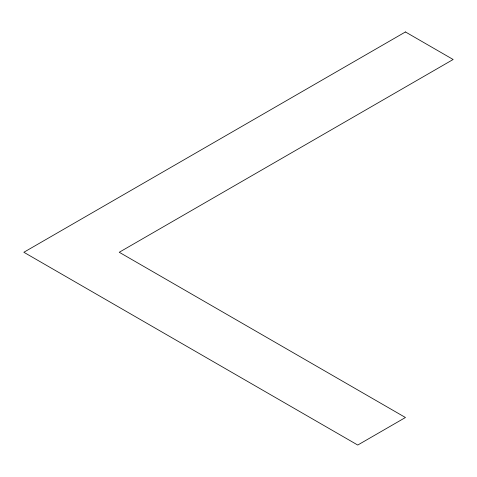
<?xml version="1.0" encoding="UTF-8"?>
<svg xmlns="http://www.w3.org/2000/svg" width="477" height="477" viewBox="0 0 477 477"><rect width="100%" height="100%" fill="white"/><g stroke="black" fill="none" stroke-linecap="round" stroke-linejoin="round"><path stroke-width="0.72" d="M405.45 31.953L23.85 252.267L357.75 445.047L405.45 417.506L119.25 252.267L453.15 59.494L405.45 31.953"/></g></svg>
